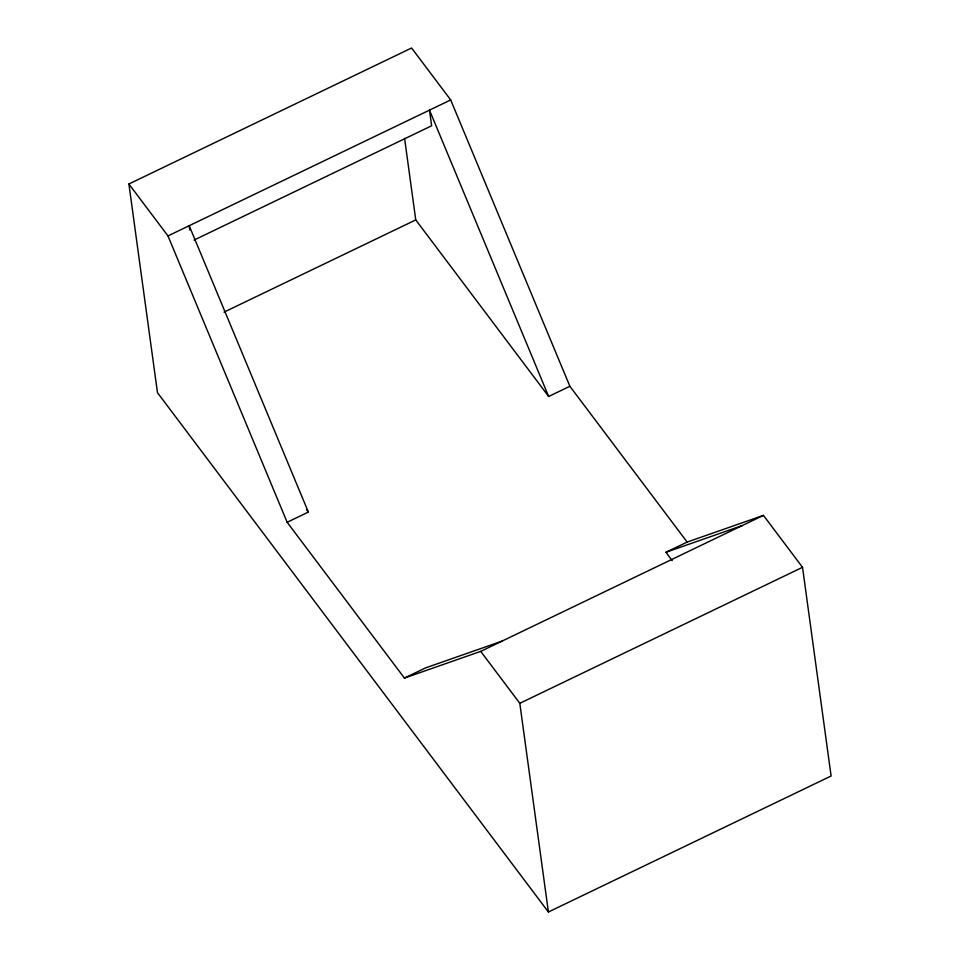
<?xml version="1.0" encoding="UTF-8"?>
<svg xmlns="http://www.w3.org/2000/svg" width="960" height="960" viewBox="0 0 960 960"><rect width="100%" height="100%" fill="white"/><g stroke="black" fill="none" stroke-linecap="round" stroke-linejoin="round"><path stroke-width="1.44" d="M128.892 183.996L411.6 48L450.696 99.936L569.868 386.28L687.144 542.076L763.428 515.376L802.524 567.312L831.108 776.004L548.4 912L157.476 392.688L128.892 183.996L167.976 235.92L287.148 522.276L404.424 678.072L480.72 651.372L763.428 515.376M167.976 235.92L450.696 99.936M194.028 240.084L431.64 125.784L429.492 110.136L548.664 396.48L569.868 386.28M224.04 312.132L415.752 219.912L404.58 138.36M287.148 522.276L308.352 512.076L189.18 225.72L189.768 229.992M404.424 678.072L425.628 667.872L501.924 641.172M672.216 560.616L665.94 552.276L687.144 542.076M548.4 912L519.804 703.308L802.524 567.312M665.94 552.276L742.224 525.576M415.752 219.912L548.664 396.48M480.72 651.372L519.804 703.308M306.564 509.688L308.352 512.076"/></g></svg>
